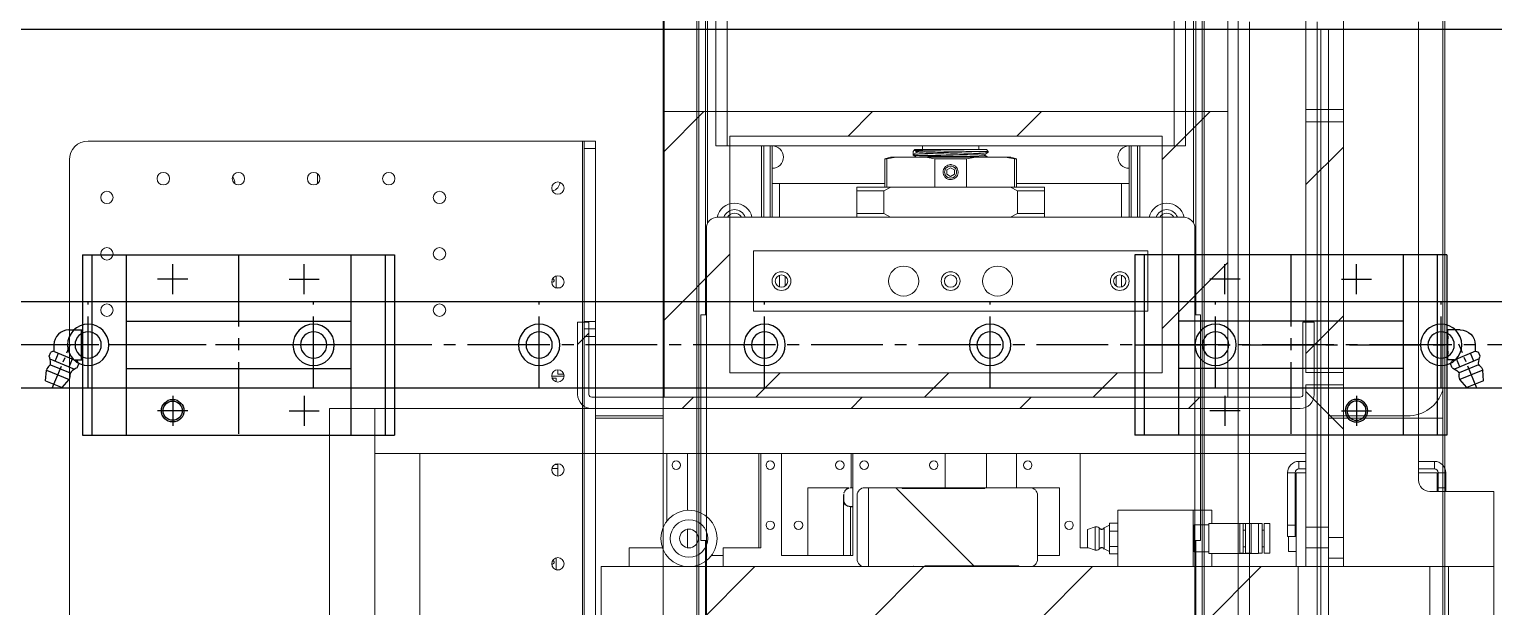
# Model space of a CAD drawing. Extents: x 500 to 100500, y -14500 to 21140.
# Drawn here: x 12553.1 to 12942.7, y -6308.7 to -6155 of the extents above; entities that cross this region are included whole.
import ezdxf

# ---------------------------------------------------------------- set-up
doc = ezdxf.new("R2010")
doc.units = 0
for name, pattern in [('CENTER', [10.16, 6.35, -1.27, 1.27, -1.27]), ('CENTER2', [28.575, 19.05, -3.175, 3.175, -3.175]), ('SLD-Solid', [0])]:
    doc.linetypes.add(name, pattern=pattern)
doc.layers.get('0').update_dxf_attribs({"linetype": 'CONTINUOUS'})
doc.layers.add('D', color=7, linetype='CONTINUOUS')
doc.layers.add('M06SMMF-001B', color=7, linetype='CONTINUOUS')
doc.layers.add('MODEL', color=7, linetype='SLD-Solid', lineweight=15)
pattern_1 = [(45, (62226.025, 1917.564), (-22.45064, 22.45064), [])]
pattern_2 = [(135, (-1040.06, -1164.264), (-22.45064, -22.45064), [])]

# ---------------------------------------------------------------- blocks, each defined once
blk = doc.blocks.new('KA$C1F1B3A11')
at = {"color": 181, "linetype": 'Continuous'}
for p, q in [((-41.5, 24), (41.5, 24)), ((-41.5, 24), (-41.5, -24)), ((-39.00018, 24), (-39.00018, -24)), ((-29.90009, 24), (-29.90009, -24)), ((29.90007, 24), (29.90007, -24)), ((39.0002, 24), (39.0002, -24)), ((41.5, 24), (41.5, -24)), ((-45.10008, 4), (-41.80017, 4)), ((-41.80019, 4), (-41.5, 4)), ((-41.80017, -4.00002), (-41.80017, 3.99998)), ((-29.90009, 6.29687), (29.90007, 6.29687)), ((-49.10008, 0), (-49.10008, -1.67212)), ((-50.37692, -2.96181), (-49.96225, -1.96075)), ((-50.14713, -3.7064), (-43.59834, -6.41899)), ((-49.18282, -1.63791), (-49.96227, -1.96076)), ((-49.18282, -1.63785), (-42.8175, -4.27444)), ((-48.73962, -4.28941), (-47.86705, -2.18284)), ((-45.00584, -5.83599), (-44.13327, -3.72942)), ((-51.3174, -9.52155), (-51.11563, -6.68266)), ((-51.11563, -6.68266), (-45.01804, -9.20837)), ((-49.98537, -5.26051), (-44.81165, -7.40355)), ((-43.48006, -4), (-41.80017, -4)), ((-42.90933, -6.05499), (-42.49467, -5.05393)), ((-42.49466, -5.05394), (-42.81752, -4.27448)), ((-41.80019, -4), (-41.5, -4)), ((-29.90009, -6.29689), (29.90007, -6.29689)), ((-51.3174, -9.52156), (-46.88278, -11.35844)), ((-46.88277, -11.35844), (-45.01802, -9.20837)), ((-41.5, -24), (41.5, -24))]:
    blk.add_line(p, q, dxfattribs=at)
at = {"color": 1, "linetype": 'CENTER2'}
for p, q in [((0, 24), (0, -24)), ((-17.5, 13.5), (-17.5, 21.5)), ((17.49998, 13.5), (17.49998, 21.5)), ((-13.5, 17.5), (-21.5, 17.5)), ((13.49998, 17.5), (21.49998, 17.5)), ((41.5, 0), (-41.5, 0)), ((-17.5, -13.5), (-17.5, -21.5)), ((17.49998, -13.5), (17.49998, -21.5)), ((-13.5, -17.5), (-21.5, -17.5)), ((13.49998, -17.5), (21.49998, -17.5))]:
    blk.add_line(p, q, dxfattribs=at)
at = {"color": 181, "linetype": 'CENTER'}
blk.add_line((-49.54832, -11.52213), (-44.68303, 0.22376), dxfattribs=at)
at = {"color": 181, "linetype": 'Continuous'}
for radius in [3, 2.55]:
    blk.add_circle((-17.5, -17.5), radius, dxfattribs=at)
for centre, radius, start, end in [((-45.10008, 0), 4, 90, 180), ((-37.55043, 2), 4.24977, 158.33547, 201.66453), ((-55.98318, -5.09943), 6, 2.433665, 20.87177), ((-37.55031, -2), 4.24989, 158.33598, 201.66393), ((-48.06683, -7.94553), 3.3, 131.58036, 157.49996), ((-50.78789, -4.87863), 0.8, 311.57972, 2.432804), ((-48.06683, -7.94553), 3.3, 337.49996, 3.419604), ((-43.97415, -7.70097), 0.8, 132.56744, 183.42043), ((-40.45665, -11.53073), 6, 114.12778, 132.5663)]:
    blk.add_arc(centre, radius, start, end, dxfattribs=at)
blk = doc.blocks.new('KA$C8c2c60d8')
at = {"color": 7, "linetype": 'Continuous'}
blk.add_blockref('KA$C1F1B3A11', (60, 757, 65.34), dxfattribs=at)
at = {"color": 7, "linetype": 'Continuous', "xscale": -1}
blk.add_blockref('KA$C1F1B3A11', (340, 757, 65.34), dxfattribs=at)
blk = doc.blocks.new('KA$Cc1652419')
at = {"layer": 'MODEL'}
for p, q in [((79, 885.6), (79, 750.6)), ((82, 885.6), (82, 750.6)), ((201, 885.6), (201, 750.6)), ((204, 885.6), (204, 750.6)), ((65, 464.6), (65, 860.6)), ((218, 860.6), (218, 464.6)), ((74, 464.6), (74, 810.6)), ((74, 464.6), (74, 810.6)), ((74.53, 464.6), (74.53, 810.6)), ((76.23, 705.6), (76.23, 810.6)), ((76.84, 729.99), (76.84, 810.6)), ((206.16, 729.99), (206.16, 810.6)), ((206.77, 705.6), (206.77, 810.6)), ((208.47, 464.6), (208.47, 810.6)), ((209, 464.6), (209, 810.6)), ((10, 358.6), (10, 795.6)), ((10.5, 358.6), (10.5, 795.6)), ((44, 783.6), (44, 464.6)), ((62, 783.6), (62, 464.6)), ((41, 781.6), (41, 464.6)), ((43, 781.6), (43, 464.6)), ((82, 750.6), (79, 750.6)), ((201, 750.6), (82, 750.6)), ((91.16, 731.6), (91.16, 750.6)), ((91.77, 731.6), (91.77, 750.6)), ((93.47, 731.6), (93.47, 750.6)), ((94, 731.6), (94, 750.6)), ((132, 749.6), (131.5, 749.1)), ((131.5, 749.1), (131.5, 748.85)), ((136.53, 749.1), (131.5, 749.1)), ((132, 749.6), (151, 749.6)), ((132.31, 748.38), (132.31, 748.01)), ((134, 750.6), (134, 749.6)), ((149, 749.6), (149, 750.6)), ((150.69, 748.76), (150.69, 749.13)), ((151.5, 748.29), (150.69, 748.76)), ((151.18, 749.42), (151, 749.6)), ((151.5, 749.1), (151.18, 749.42)), ((151.5, 749.1), (151.5, 748.29)), ((151.5, 748.1), (151.5, 748.29)), ((189, 731.6), (189, 750.6)), ((189, 731.6), (189, 750.6)), ((189.53, 731.6), (189.53, 750.6)), ((191.23, 731.6), (191.23, 750.6)), ((191.84, 731.6), (191.84, 750.6)), ((204, 750.6), (201, 750.6)), ((239, 751.85), (236, 751.85)), ((236, 751.85), (236, 749.85)), ((236, 749.85), (239, 749.85)), ((236, 703.85), (236, 749.85)), ((239, 749.85), (239, 751.85)), ((239.5, 751.85), (239, 751.85)), ((239, 749.85), (239, 703.85)), ((239.5, 601.85), (239.5, 751.85)), ((371, 751.85), (239.5, 751.85)), ((125.5, 747.6), (124, 747.1)), ((124, 747.1), (124, 739.6)), ((124, 747.1), (124.52, 747.1)), ((124.52, 747.1), (126.96, 747.6)), ((124.52, 747.1), (124.52, 739.6)), ((126.96, 747.6), (125.5, 747.6)), ((134.83, 747.6), (126.96, 747.6)), ((148.17, 747.6), (134.83, 747.6)), ((134.83, 747.6), (137.27, 747.1)), ((137.27, 739.6), (137.27, 747.1)), ((137.27, 747.1), (145.73, 747.1)), ((141.5, 744.75), (140.5, 744.18)), ((142.5, 744.18), (141.5, 744.75)), ((145.73, 747.1), (148.17, 747.6)), ((145.73, 747.1), (145.73, 739.6)), ((156.04, 747.6), (148.17, 747.6)), ((150.69, 747.6), (150.69, 747.63)), ((150.69, 747.6), (150.69, 747.63)), ((158.48, 747.1), (156.04, 747.6)), ((157.5, 747.6), (156.04, 747.6)), ((159, 747.1), (157.5, 747.6)), ((158.48, 739.6), (158.48, 747.1)), ((158.48, 747.1), (159, 747.1)), ((159, 739.6), (159, 747.1)), ((376, 606.85), (376, 746.85)), ((94, 740.6), (96, 740.6)), ((124, 740.6), (96, 740.6)), ((96, 731.6), (96, 740.6)), ((140.5, 744.18), (140.5, 743.02)), ((140.5, 743.02), (141.5, 742.45)), ((141.5, 742.45), (142.5, 743.02)), ((142.5, 743.02), (142.5, 744.18)), ((187, 740.6), (159, 740.6)), ((187, 731.6), (187, 740.6)), ((187, 740.6), (189, 740.6)), ((310, 740.54), (310, 743.16)), ((116.5, 739.6), (116.5, 738.6)), ((116.5, 739.6), (125.55, 739.6)), ((116.5, 738.6), (116.5, 732.6)), ((123.72, 738.6), (116.5, 738.6)), ((125.55, 739.6), (123.72, 738.6)), ((123.72, 732.6), (123.72, 738.6)), ((157.45, 739.6), (125.55, 739.6)), ((159.28, 738.6), (157.45, 739.6)), ((157.45, 739.6), (166.5, 739.6)), ((159.28, 732.6), (159.28, 738.6)), ((166.5, 738.6), (159.28, 738.6)), ((166.5, 738.6), (166.5, 739.6)), ((166.5, 732.6), (166.5, 738.6)), ((116.5, 732.6), (116.5, 731.61)), ((123.72, 732.6), (116.5, 732.6)), ((125.54, 731.61), (123.72, 732.6)), ((159.28, 732.6), (157.46, 731.61)), ((166.5, 732.6), (159.28, 732.6)), ((166.5, 731.61), (166.5, 732.6)), ((203.5, 731.6), (79.5, 731.6)), ((116.5, 731.61), (116.52, 731.61)), ((116.52, 731.61), (116.52, 731.6)), ((125.5, 731.61), (125.54, 731.61)), ((125.52, 731.6), (125.5, 731.61)), ((125.54, 731.61), (157.46, 731.61)), ((157.46, 731.61), (157.5, 731.61)), ((157.5, 731.61), (157.48, 731.6)), ((166.48, 731.61), (166.5, 731.61)), ((166.48, 731.6), (166.48, 731.61)), ((76.5, 464.6), (76.5, 728.6)), ((206.5, 464.6), (206.5, 728.6)), ((194, 722.6), (89, 722.6)), ((89, 722.6), (89, 706.6)), ((194, 706.6), (194, 722.6)), ((96, 713.03), (96, 716.17)), ((97.5, 715.91), (97.5, 713.29)), ((185.5, 715.91), (185.5, 713.29)), ((187, 713.03), (187, 716.17)), ((246.5, 715.92), (246.5, 712.78)), ((245.52, 712.77), (246.48, 712.77)), ((76.5, 705.6), (75, 705.6)), ((75, 705.6), (75, 645.6)), ((89, 706.6), (194, 706.6)), ((208, 705.6), (206.5, 705.6)), ((208, 645.6), (208, 705.6)), ((239, 703.85), (236, 703.85)), ((236, 703.85), (236, 701.85)), ((239, 701.85), (236, 701.85)), ((236, 701.85), (236, 699.85)), ((239, 701.85), (239, 703.85)), ((239, 699.85), (239, 701.85)), ((236, 699.85), (239, 699.85)), ((236, 699.85), (236, 603.85)), ((239, 699.85), (239, 603.85)), ((244.41, 689.8), (246, 689.8)), ((246, 689.8), (246, 691)), ((244.35, 689.27), (247.65, 689.27)), ((246.5, 688.77), (246.5, 687.78)), ((247.54, 688.77), (246.5, 688.77)), ((10.5, 678.1), (41, 678.1)), ((20, 678.71), (41, 678.71)), ((218, 678.71), (236, 678.71)), ((218, 678.1), (236, 678.1)), ((246, 665.77), (246.5, 665.77)), ((246, 662.7), (246, 665.77)), ((247.6, 664.74), (246, 664.74)), ((246.5, 665.92), (246.5, 665.77)), ((246.5, 665.77), (246.84, 665.77)), ((75, 645.6), (76.5, 645.6)), ((76.23, 464.6), (76.23, 645.6)), ((206.5, 645.6), (208, 645.6)), ((206.77, 464.6), (206.77, 645.6)), ((246.5, 640.92), (246.5, 637.78)), ((245.52, 637.77), (246.48, 637.77))]:
    blk.add_line(p, q, dxfattribs=at)
for centre, radius in [((246, 739.35), 1.65), ((291, 741.85), 1.65), ((311, 741.85), 1.65), ((331, 741.85), 1.65), ((351, 741.85), 1.65), ((277.5, 736.85), 1.65), ((366, 736.85), 1.65), ((277.5, 721.85), 1.65), ((366, 721.85), 1.65), ((96.5, 714.6), 2.5), ((129, 714.6), 4), ((141.5, 714.6), 2.5), ((154, 714.6), 4), ((186.5, 714.6), 2.5), ((96.5, 714.6), 1.65), ((141.5, 714.6), 1.65), ((186.5, 714.6), 1.65), ((246, 714.35), 1.65), ((277.5, 706.85), 1.65), ((366, 706.85), 1.65), ((246, 689.35), 1.65), ((246, 664.35), 1.65), ((246, 639.35), 1.65)]:
    blk.add_circle(centre, radius, dxfattribs=at)
for centre, radius, start, end in [((94, 747.6), 3, 270, 90), ((189, 747.6), 3, 90, 270), ((371, 746.85), 5, 0, 90), ((247.75, 740.85), 2.25, 177.9501, 263.1816), ((334.25, 740.85), 2.25, 138.2049, 187.5896), ((84, 730.6), 4.75, 90, 167.8895), ((84, 730.6), 3, 90, 160.5288), ((84, 730.6), 2.1, 28.4369, 151.5631), ((84, 730.6), 4.75, 12.1532, 90), ((84, 730.6), 3, 19.4712, 90), ((199, 730.6), 4.75, 90, 167.8468), ((199, 730.6), 3, 90, 160.5288), ((199, 730.6), 2.1, 28.4369, 151.5631), ((199, 730.6), 4.75, 12.1097, 90), ((199, 730.6), 3, 19.4712, 90), ((79.5, 728.6), 3, 90, 180), ((203.5, 728.6), 3, 0, 90), ((247.5, 714.77), 0.5, 106.6716, 288.9518), ((20, 688.71), 10, 198.1949, 270), ((247.5, 639.77), 0.5, 106.6716, 288.9518)]:
    blk.add_arc(centre, radius, start, end, dxfattribs=at)
for points, knots in [([(136.53, 749.1), (135.79, 749.08), (134.35, 749.04), (132.73, 748.98), (131.77, 748.91), (131.39, 748.87), (131.53, 748.84), (131.55, 748.84)], [0, 0, 0, 0, 0.243003, 0.481895, 0.724939, 0.963831, 1, 1, 1, 1]), ([(131.51, 748.84), (131.64, 748.76), (131.91, 748.61), (132.18, 748.45), (132.31, 748.38)], [0, 0, 0, 0, 0.505185, 1, 1, 1, 1]), ([(151.5, 748.29), (151.43, 748.27), (151.3, 748.23), (150.25, 748.16), (148.65, 748.1), (146.56, 748.04), (144.12, 747.97), (141.5, 747.91), (138.88, 747.85), (136.44, 747.79), (134.36, 747.73), (132.72, 747.66), (132.14, 747.62), (131.85, 747.6)], [0, 0, 0, 0, 0.090479, 0.18253, 0.273009, 0.363488, 0.455539, 0.546018, 0.636497, 0.728548, 0.819027, 0.909506, 1, 1, 1, 1]), ([(150.55, 749.1), (150.51, 749.09), (150.4, 749.06), (149.53, 749), (148.08, 748.94), (146.15, 748.88), (143.91, 748.82), (141.5, 748.76), (139.09, 748.7), (136.85, 748.63), (134.93, 748.57), (133.46, 748.51), (132.49, 748.44), (132.37, 748.4), (132.31, 748.38)], [0, 0, 0, 0, 0.048233, 0.1357083, 0.2216891, 0.3076699, 0.3951452, 0.4811261, 0.5671069, 0.6545822, 0.740563, 0.8265439, 0.9140192, 1, 1, 1, 1]), ([(150.69, 748.76), (150.63, 748.74), (150.51, 748.7), (149.54, 748.63), (148.07, 748.57), (146.15, 748.51), (143.91, 748.44), (141.5, 748.38), (139.09, 748.32), (136.85, 748.25), (134.93, 748.19), (133.46, 748.13), (132.53, 748.07), (132.41, 748.03), (132.36, 748.02)], [0, 0, 0, 0, 0.083962, 0.169383, 0.253346, 0.337308, 0.422729, 0.506691, 0.590653, 0.676074, 0.760037, 0.843999, 0.92942, 1, 1, 1, 1]), ([(151.09, 749.4), (151.07, 749.4), (150.98, 749.37), (149.99, 749.33), (148.23, 749.29), (146.45, 749.26), (144.46, 749.22), (141.71, 749.18), (138.77, 749.14), (137.15, 749.11), (136.53, 749.1)], [0, 0, 0, 0, 0.046526, 0.215043, 0.383555, 0.46743, 0.553184, 0.723756, 0.894276, 1, 1, 1, 1]), ([(150.63, 749.1), (150.76, 749.18), (150.92, 749.27), (151.08, 749.37), (151.1, 749.38)], [0, 0, 0, 0, 0.857949, 1, 1, 1, 1]), ([(132.32, 748.02), (132.18, 747.94), (131.94, 747.8), (131.7, 747.66), (131.6, 747.6)], [0, 0, 0, 0, 0.5644031, 1, 1, 1, 1]), ([(151.35, 748.07), (151.31, 748.06), (151.19, 748.03), (150.24, 747.97), (148.66, 747.91), (146.56, 747.85), (144.12, 747.79), (141.51, 747.73), (138.89, 747.66), (137.32, 747.62), (136.53, 747.6)], [0, 0, 0, 0, 0.074318, 0.208188, 0.339772, 0.471356, 0.605226, 0.73681, 0.867262, 1, 1, 1, 1]), ([(141.6, 745.6), (141.82, 745.56), (142.27, 745.5), (142.85, 745.13), (143.28, 744.6), (143.51, 743.95), (143.51, 743.27), (143.29, 742.63), (142.87, 742.09), (142.29, 741.72), (141.63, 741.57), (140.95, 741.64), (140.33, 741.93), (139.85, 742.41), (139.54, 743.02), (139.46, 743.7), (139.61, 744.37), (139.97, 744.95), (140.5, 745.37), (141.07, 745.59), (141.45, 745.6), (141.6, 745.6)], [0, 0, 0, 0, 0.053491, 0.106972, 0.160675, 0.214468, 0.267987, 0.321296, 0.374786, 0.428565, 0.482293, 0.53571, 0.589041, 0.642641, 0.696452, 0.750083, 0.803423, 0.856815, 0.91052, 0.964312, 1, 1, 1, 1]), ([(141.5, 745.2), (141.7, 745.18), (142.01, 745.15), (142.38, 744.95), (142.64, 744.74), (142.85, 744.48), (143.04, 744.11), (143.14, 743.6), (143.04, 743.09), (142.85, 742.72), (142.64, 742.46), (142.38, 742.25), (142.01, 742.06), (141.5, 741.96), (140.99, 742.06), (140.62, 742.25), (140.36, 742.46), (140.15, 742.72), (139.96, 743.09), (139.86, 743.6), (139.96, 744.11), (140.15, 744.48), (140.36, 744.74), (140.62, 744.95), (140.99, 745.15), (141.3, 745.18), (141.5, 745.2)], [0, 0, 0, 0, 0.059861, 0.092404, 0.125, 0.157543, 0.190139, 0.25, 0.309861, 0.342404, 0.375, 0.407543, 0.440139, 0.5, 0.559861, 0.592404, 0.625, 0.657543, 0.690139, 0.75, 0.809861, 0.842404, 0.875, 0.907543, 0.940139, 1, 1, 1, 1]), ([(150.63, 747.6), (150.76, 747.68), (151.03, 747.84), (151.3, 748), (151.44, 748.07)], [0, 0, 0, 0, 0.499997, 1, 1, 1, 1])]:
    blk.add_open_spline(points, degree=3, knots=knots, dxfattribs=at)
blk = doc.blocks.new('KA$Cfd49dd59')
at = {"linetype": 'Continuous', "lineweight": 18}
h = blk.add_hatch(dxfattribs=at)
h.set_pattern_fill('ANSI31', color=6, scale=10, style=0)
h.set_pattern_definition(pattern_1)
h.paths.add_polyline_path([(269.75, 534), (259.75, 534), (259.75, 368.65), (269.75, 368.65)], flags=0)
h = blk.add_hatch(dxfattribs=at)
h.set_pattern_fill('ANSI31', color=6, scale=10, style=0)
h.set_pattern_definition(pattern_1)
h.paths.add_polyline_path([(239, 368.1), (89, 368.1), (89, 292.1), (239, 292.1)], flags=0)
h.paths.add_polyline_path([(221.5, 361.6), (221.5, 298.6), (106.5, 298.6), (106.5, 361.6)], flags=0)
h = blk.add_hatch(dxfattribs=at)
h.set_pattern_fill('ANSI31', color=6, scale=10, style=0)
h.set_pattern_definition(pattern_1)
h.paths.add_polyline_path([(259.75, 298.65), (269.75, 298.65), (269.75, 365.35), (259.75, 365.35)], flags=0)
h = blk.add_hatch(dxfattribs=at)
h.set_pattern_fill('ANSI31', color=6, scale=10, style=0)
h.set_pattern_definition(pattern_1)
h.paths.add_polyline_path([(257.75, 232), (257.75, 247), (72.25, 247), (72.25, 232)], flags=0)
at = {"layer": 'MODEL'}
h = blk.add_hatch(dxfattribs=at)
h.set_pattern_fill('ANSI31', color=2, scale=10, style=0)
h.set_pattern_definition([(45, (-1040.06, -1164.264), (-22.45064, 22.45064), [])])
edge = h.paths.add_edge_path(flags=0)
edge.add_line((69, 292.84), (69, 312.1))
edge.add_line((69, 312.1), (66, 312.1))
edge.add_line((66, 312.1), (66, 292.84))
edge.add_arc((69.74, 292.84), 3.74, 180, 270)
edge.add_line((69.74, 289.1), (258.26, 289.1))
edge.add_arc((258.26, 292.84), 3.74, 270, 360)
edge.add_line((262, 292.84), (262, 312.1))
edge.add_line((262, 312.1), (259, 312.1))
edge.add_line((259, 312.1), (259, 292.84))
edge.add_arc((258.26, 292.84), 0.737, 270, 360, ccw=False)
edge.add_line((258.26, 292.1), (69.74, 292.1))
edge.add_arc((69.74, 292.84), 0.737, 180, 270, ccw=False)
h = blk.add_hatch(dxfattribs=at)
h.set_pattern_fill('ANSI31', color=2, scale=10, angle=90, style=0)
h.set_pattern_definition(pattern_2)
h.paths.add_polyline_path([(265.75, 257.5), (265.75, 254.75), (269.75, 254.75), (269.75, 295.35), (259.75, 295.35), (259.75, 257.5)], flags=0)
h = blk.add_hatch(dxfattribs=at)
h.set_pattern_fill('ANSI31', color=2, scale=10, angle=90, style=0)
h.set_pattern_definition(pattern_2)
edge = h.paths.add_edge_path(flags=0)
edge.add_line((143.38, 268), (143.38, 247))
edge.add_line((143.38, 247), (155.28, 247))
edge.add_line((155.28, 247), (155.28, 247.1))
edge.add_line((155.28, 247.1), (155.38, 247.1))
edge.add_line((155.38, 247.1), (155.38, 247))
edge.add_line((155.38, 247), (158.38, 247))
edge.add_line((158.38, 247), (158.38, 247.2))
edge.add_line((158.38, 247.2), (183.38, 247.2))
edge.add_line((183.38, 247.2), (183.38, 247))
edge.add_line((183.38, 247), (186.38, 247))
edge.add_arc((186.38, 249), 2, 270, 360)
edge.add_line((188.38, 249), (188.38, 266))
edge.add_arc((186.38, 266), 2, 0, 90)
edge.add_line((186.38, 268), (174.38, 268))
edge.add_line((174.38, 268), (174.38, 267.8))
edge.add_line((174.38, 267.8), (152.38, 267.8))
edge.add_line((152.38, 267.8), (152.38, 268))
edge.add_line((152.38, 268), (143.38, 268))
at = {"layer": 'MODEL', "color": 2}
for p, q in [((89, 544.1), (89, 368.1)), ((239, 534), (239, 368.1)), ((259.75, 368.65), (259.75, 534)), ((269.75, 368.65), (269.75, 534)), ((289.75, 392), (289.75, 270)), ((89, 368.1), (89, 292.1)), ((89, 368.1), (239, 368.1)), ((239, 292.1), (239, 368.1)), ((269.75, 368.65), (259.75, 368.65)), ((259.75, 365.35), (259.75, 368.65)), ((269.75, 365.35), (269.75, 368.65)), ((259.75, 365.35), (269.75, 365.35)), ((259.75, 298.65), (259.75, 365.35)), ((269.75, 298.65), (269.75, 365.35)), ((106.5, 361.6), (106.5, 298.6)), ((106.5, 361.6), (221.5, 361.6)), ((221.5, 298.6), (221.5, 361.6)), ((66, 292.84), (66, 312.1)), ((69, 312.1), (66, 312.1)), ((69, 292.84), (69, 312.1)), ((259, 312.1), (259, 292.84)), ((262, 312.1), (259, 312.1)), ((262, 312.1), (262, 292.84)), ((221.5, 298.6), (106.5, 298.6)), ((269.75, 298.65), (259.75, 298.65)), ((269.75, 295.35), (269.75, 298.65)), ((259.75, 257.5), (259.75, 295.35)), ((259.75, 295.35), (269.75, 295.35)), ((269.75, 254.75), (269.75, 295.35)), ((0, 289.1), (0, 82.1)), ((12, 289.1), (0, 289.1)), ((12, 82.1), (12, 289.1)), ((12, 277.1), (12, 289.1)), ((12, 289.1), (69.74, 289.1)), ((258.26, 292.1), (69.74, 292.1)), ((258.26, 289.1), (69.74, 289.1)), ((239, 292.1), (89, 292.1)), ((259.75, 277.1), (12, 277.1)), ((12, 227.1), (12, 277.1)), ((12, 277.1), (24, 277.1)), ((24, 277.1), (24, 227.1)), ((89.75, 259.16), (89.75, 277.1)), ((95.25, 277.1), (95.25, 261.99)), ((114.25, 252), (114.25, 277.1)), ((114.75, 252), (114.75, 277.1)), ((120.25, 277.1), (120.25, 250)), ((138.75, 277.1), (138.75, 268)), ((139.25, 250), (139.25, 277.1)), ((163.75, 277.1), (163.75, 268)), ((174.75, 277.1), (174.75, 268)), ((182.75, 268), (182.75, 277.1)), ((199.75, 277.1), (199.75, 252)), ((257.9, 275), (257.9, 273)), ((259.75, 275), (257.9, 275)), ((259.75, 273), (257.9, 273)), ((289.75, 275), (294, 275)), ((289.75, 273), (294, 273)), ((294, 273), (294, 275)), ((256.9, 272), (254.9, 272)), ((254.9, 272), (254.9, 258)), ((256.9, 272), (256.9, 258)), ((257.15, 272), (259.75, 272)), ((257.15, 272), (257.15, 247)), ((289.75, 272), (294.75, 272)), ((294.75, 272), (294.75, 267)), ((297, 272), (295, 272)), ((295, 272), (295, 268)), ((297, 272), (297, 268)), ((138.27, 268), (127.25, 268)), ((127.25, 268), (127.25, 250)), ((136.75, 266), (136.8, 266.25)), ((136.75, 266), (136.75, 264.82)), ((136.79, 266.07), (136.83, 266.31)), ((136.79, 264.89), (136.79, 266.07)), ((138.5, 267.94), (138.69, 267.97)), ((138.55, 267.96), (138.75, 268)), ((138.69, 267.97), (139.25, 267.97)), ((138.75, 268), (139.25, 268)), ((140.38, 266), (140.38, 249)), ((143.38, 268), (142.38, 268)), ((143.38, 268), (152.38, 268)), ((143.38, 247), (143.38, 268)), ((152.38, 267.8), (152.38, 268)), ((154.88, 268), (152.38, 268)), ((152.38, 267.8), (174.38, 267.8)), ((154.88, 268), (154.88, 267.8)), ((171.88, 268), (154.88, 268)), ((171.88, 267.8), (171.88, 268)), ((174.38, 268), (171.88, 268)), ((174.38, 268), (174.38, 267.8)), ((174.38, 268), (186.38, 268)), ((194.25, 268), (186.38, 268)), ((188.38, 266), (188.38, 249)), ((194.25, 250), (194.25, 268)), ((292.75, 267), (309.75, 267)), ((295, 268), (297, 268)), ((295, 267), (295, 268)), ((297, 268), (297, 267)), ((309.75, 247), (309.75, 267)), ((136.75, 264.84), (136.75, 264.81)), ((136.75, 264.82), (136.75, 250)), ((138.62, 250), (138.62, 262.95)), ((138.62, 262.95), (139.25, 262.95)), ((139.25, 263.02), (138.65, 263.02)), ((229.75, 262), (209.75, 262)), ((209.75, 247), (209.75, 262)), ((234.75, 262), (229.75, 262)), ((229.75, 247), (229.75, 262)), ((234.75, 258.5), (234.75, 262)), ((203.7, 257.58), (201.66, 256.9)), ((203.7, 255.98), (203.7, 257.58)), ((204.75, 257.31), (204.75, 251.69)), ((207.54, 258.55), (209.75, 258.55)), ((207.54, 256.44), (207.54, 258.55)), ((230.05, 258), (229.75, 258)), ((233.95, 258.1), (230.05, 258.1)), ((230.05, 250.9), (230.05, 258.1)), ((242.2, 258.5), (233.95, 258.5)), ((233.95, 250.5), (233.95, 258.5)), ((247.2, 258.5), (242.2, 258.5)), ((242.2, 250.5), (242.2, 258.5)), ((243.1, 258.45), (242.2, 258.45)), ((243.1, 250.55), (243.1, 258.45)), ((245.2, 258.45), (243.7, 258.45)), ((243.7, 250.55), (243.7, 258.45)), ((245.2, 250.55), (245.2, 258.45)), ((247.2, 250.5), (247.2, 258.5)), ((248.1, 258.45), (247.2, 258.45)), ((248.1, 250.55), (248.1, 258.45)), ((250.2, 258.45), (248.7, 258.45)), ((248.7, 250.55), (248.7, 258.45)), ((250.2, 250.55), (250.2, 258.45)), ((254.9, 258), (256.9, 258)), ((254.9, 255), (254.9, 258)), ((256.9, 258), (256.9, 255)), ((265.75, 257.5), (259.75, 257.5)), ((259.75, 252), (259.75, 257.5)), ((265.75, 254.75), (265.75, 257.5)), ((95.25, 256.97), (95.25, 252.03)), ((201.66, 256.86), (201.66, 252.11)), ((203.7, 251.42), (203.7, 255.98)), ((207.54, 256.44), (209.75, 256.44)), ((207.54, 252.39), (207.54, 256.44)), ((243.7, 256.69), (243.1, 256.69)), ((248.7, 256.69), (248.1, 256.69)), ((256.9, 255), (254.9, 255)), ((255.15, 251), (255.15, 255)), ((256.9, 255), (257.15, 255)), ((269.75, 254.75), (265.75, 254.75)), ((265.75, 254.75), (265.75, 249.25)), ((269.75, 254.75), (269.75, 249.25)), ((79.75, 252), (79.75, 247)), ((79.75, 252), (88.56, 252)), ((101.63, 250), (104.75, 250)), ((104.75, 252), (104.75, 247)), ((104.75, 252), (114.75, 252)), ((120.25, 250), (139.25, 250)), ((188.38, 250), (194.25, 250)), ((199.75, 252), (201.96, 252)), ((201.66, 252.1), (203.7, 251.42)), ((205.14, 252), (205.74, 252)), ((207.54, 252.39), (209.75, 252.39)), ((207.54, 250.45), (207.54, 252.39)), ((207.54, 250.45), (209.75, 250.45)), ((229.75, 251), (230.05, 251)), ((230.05, 250.9), (233.95, 250.9)), ((233.95, 250.5), (242.2, 250.5)), ((234.75, 247), (234.75, 250.5)), ((242.2, 250.55), (243.1, 250.55)), ((242.2, 250.5), (247.2, 250.5)), ((243.1, 252.31), (243.7, 252.31)), ((243.7, 250.55), (245.2, 250.55)), ((247.2, 250.55), (248.1, 250.55)), ((248.1, 252.31), (248.7, 252.31)), ((248.7, 250.55), (250.2, 250.55)), ((255.15, 251), (257.15, 251)), ((265.75, 252), (259.75, 252)), ((259.75, 252), (259.75, 247)), ((72.25, 232), (72.25, 247)), ((257.75, 247), (72.25, 247)), ((143.38, 247), (155.28, 247)), ((155.38, 247.1), (155.28, 247.1)), ((155.28, 247.1), (155.28, 247)), ((155.38, 247), (155.38, 247.1)), ((155.38, 247), (158.38, 247)), ((158.38, 247), (158.38, 247.2)), ((183.38, 247.2), (158.38, 247.2)), ((160.88, 247.2), (160.88, 247)), ((180.88, 247), (180.88, 247.2)), ((183.38, 247.2), (183.38, 247)), ((183.38, 247), (186.38, 247)), ((257.75, 247), (257.75, 232)), ((259.75, 247), (257.75, 247)), ((265.75, 247), (259.75, 247)), ((262.75, 232), (262.75, 247)), ((265.75, 249.25), (269.75, 249.25)), ((265.75, 247), (265.75, 249.25)), ((269.75, 247), (265.75, 247)), ((269.75, 247), (269.75, 249.25)), ((269.75, 247), (297.75, 247)), ((292.75, 232), (292.75, 247)), ((297.75, 232), (297.75, 247)), ((309.75, 247), (297.75, 247)), ((309.75, 247), (309.75, 232))]:
    blk.add_line(p, q, dxfattribs=at)
for centre, radius in [((92.25, 274), 1.13), ((117.25, 274), 1.13), ((135.75, 274), 1.13), ((142.25, 274), 1.13), ((160.75, 274), 1.13), ((185.75, 274), 1.13), ((95.63, 254.5), 7.5), ((95.63, 254.5), 5), ((117.25, 258), 1.13), ((124.75, 258), 1.13), ((196.75, 258), 1.13), ((95.63, 254.5), 2.5)]:
    blk.add_circle(centre, radius, dxfattribs=at)
for centre, radius, start, end in [((69.74, 292.84), 3.74, 180, 270), ((69.74, 292.84), 0.737, 180, 270), ((258.26, 292.84), 0.737, 270, 0), ((258.26, 292.84), 3.74, 270, 0), ((257.9, 272), 3, 90, 180), ((257.9, 272), 1, 90, 180), ((294, 272), 3, 0, 90), ((294, 272), 1, 0, 90), ((292.75, 270), 3, 180, 270), ((136.84, 266), 0.0895, 126.7533, 179.3608), ((138.75, 267.91), 0.0867, 90.5801, 138.5496), ((142.38, 266), 2, 90, 180), ((186.38, 266), 2, 0, 90), ((136.84, 264.82), 0.0895, 126.7508, 179.3609), ((138.73, 262.95), 0.106, 138.4617, 180.3726), ((204.02, 256.63), 1, 43.1299, 108.4349), ((204.02, 252.37), 1, 251.5651, 316.8701), ((142.38, 249), 2, 180, 270), ((186.38, 249), 2, 270, 0)]:
    blk.add_arc(centre, radius, start, end, dxfattribs=at)
for points, knots in [([(136.86, 266.59), (136.87, 266.64), (136.89, 266.77), (137.02, 267.02), (137.19, 267.26), (137.33, 267.41), (137.49, 267.56), (137.66, 267.68), (137.84, 267.78), (138.04, 267.88), (138.15, 267.89), (138.21, 267.9)], [0, 0, 0, 0, 0.114618, 0.339641, 0.429203, 0.508524, 0.584851, 0.665262, 0.755912, 0.861203, 1, 1, 1, 1]), ([(136.88, 266.59), (136.89, 266.65), (136.91, 266.78), (137.04, 267.03), (137.2, 267.26), (137.34, 267.41), (137.49, 267.55), (137.65, 267.67), (137.82, 267.77), (138.03, 267.87), (138.14, 267.87), (138.21, 267.88)], [0, 0, 0, 0, 0.145719, 0.353801, 0.438329, 0.513039, 0.584001, 0.659078, 0.74228, 0.839348, 1, 1, 1, 1]), ([(138.62, 262.95), (138.08, 263.04), (136.97, 263.22), (136.82, 264.28), (136.75, 264.82)], [0, 0, 0, 0, 0.489287, 1, 1, 1, 1]), ([(138.65, 263.02), (138.11, 263.11), (137, 263.29), (136.86, 264.35), (136.79, 264.89)], [0, 0, 0, 0, 0.489184, 1, 1, 1, 1]), ([(206.12, 257.31), (206.07, 257.26), (205.99, 257.18), (205.84, 257.05), (205.67, 256.96), (205.52, 256.92), (205.4, 256.92), (205.28, 256.94), (205.13, 257), (204.93, 257.13), (204.82, 257.25), (204.75, 257.31)], [0, 0, 0, 0, 0.124357, 0.22089, 0.360301, 0.452984, 0.513674, 0.590964, 0.690294, 0.818901, 1, 1, 1, 1]), ([(207.54, 258), (207.3, 257.89), (206.82, 257.66), (206.34, 257.42), (206.1, 257.3)], [0, 0, 0, 0, 0.500163, 1, 1, 1, 1]), ([(206.11, 251.74), (206.11, 251.73), (206.11, 251.7), (206.11, 251.99), (206.11, 252.55), (206.11, 253.36), (206.11, 254.29), (206.11, 255.24), (206.11, 256.11), (206.11, 256.8), (206.11, 257.23), (206.11, 257.27), (206.11, 257.28)], [0, 0, 0, 0, 0.04644, 0.15385, 0.260898, 0.369513, 0.475871, 0.584268, 0.69038, 0.798401, 0.906497, 1, 1, 1, 1]), ([(204.75, 251.69), (204.81, 251.75), (204.92, 251.86), (205.1, 251.99), (205.24, 252.05), (205.36, 252.08), (205.49, 252.08), (205.62, 252.06), (205.75, 252), (205.86, 251.93), (206, 251.82), (206.07, 251.74), (206.12, 251.69)], [0, 0, 0, 0, 0.16731, 0.28789, 0.37952, 0.448974, 0.522853, 0.628489, 0.695201, 0.774899, 0.873555, 1, 1, 1, 1]), ([(206.1, 251.7), (206.34, 251.59), (206.82, 251.36), (207.3, 251.12), (207.54, 251)], [0, 0, 0, 0, 0.496464, 1, 1, 1, 1])]:
    blk.add_open_spline(points, degree=3, knots=knots, dxfattribs=at)
blk = doc.blocks.new('KA$C71AE73A2')
at = {"color": 150, "linetype": 'Continuous'}
for p, q in [((0, 11.5), (59.999998, 11.5)), ((0, -11.50015), (59.999998, -11.50015))]:
    blk.add_line(p, q, dxfattribs=at)
at = {"color": 1, "linetype": 'CENTER2'}
for p, q in [((0, 11.5), (0, -11.50015)), ((59.999998, 11.5), (59.999998, -11.50015)), ((0, 0), (59.999998, 0))]:
    blk.add_line(p, q, dxfattribs=at)
at = {"color": 150, "linetype": 'Continuous'}
for centre, radius, start, end in [((0, 0), 5.5, 270, 90), ((59.999998, 0), 5.5, 90, 270), ((0, 0), 3.5, 270, 90), ((59.999998, 0), 3.5, 90, 270)]:
    blk.add_arc(centre, radius, start, end, dxfattribs=at)
blk = doc.blocks.new('KF4X')
at = {"color": 7, "linetype": 'Continuous', "rotation": 180}
for p in [(86705.38, -119640.32, 69.39), (86765.38, -119640.32, 69.39), (86825.38, -119640.32, 69.39), (86885.38, -119640.32, 69.39), (86945.38, -119640.32, 69.39), (87005.38, -119640.32, 69.39), (87065.38, -119640.32, 69.39), (87125.38, -119640.32, 69.39)]:
    blk.add_blockref('KA$C71AE73A2', p, dxfattribs=at)
blk = doc.blocks.new('KSKDKFK')
at = {"layer": 'M06SMMF-001B'}
blk.add_line((-18468.91, -25893.19, -62.85), (-15968.91, -25893.19, -62.85), dxfattribs=at)
blk.add_blockref('KF4X', (-105004.29, 93663.14, -45.95), dxfattribs=at)

msp = doc.modelspace()

# ---------------------------------------------------------------- block references
at = {"layer": 'D', "color": 0}
msp.add_blockref('KA$Cfd49dd59', (12632.96, -6545.04, -97.17), dxfattribs=at)
at = {"layer": 'D'}
msp.add_blockref('KSKDKFK', (30867.63, 19738.15, -55.27), dxfattribs=at)
at = {"layer": 'M06SMMF-001B', "xscale": -1}
msp.add_blockref('KA$Cc1652419', (12939.71, -6936.64, -97.17), dxfattribs=at)
at = {"layer": 'M06SMMF-001B'}
msp.add_blockref('KA$C8c2c60d8', (12548.71, -6996.04, -195.05), dxfattribs=at)

doc.saveas('drawing.dxf')
